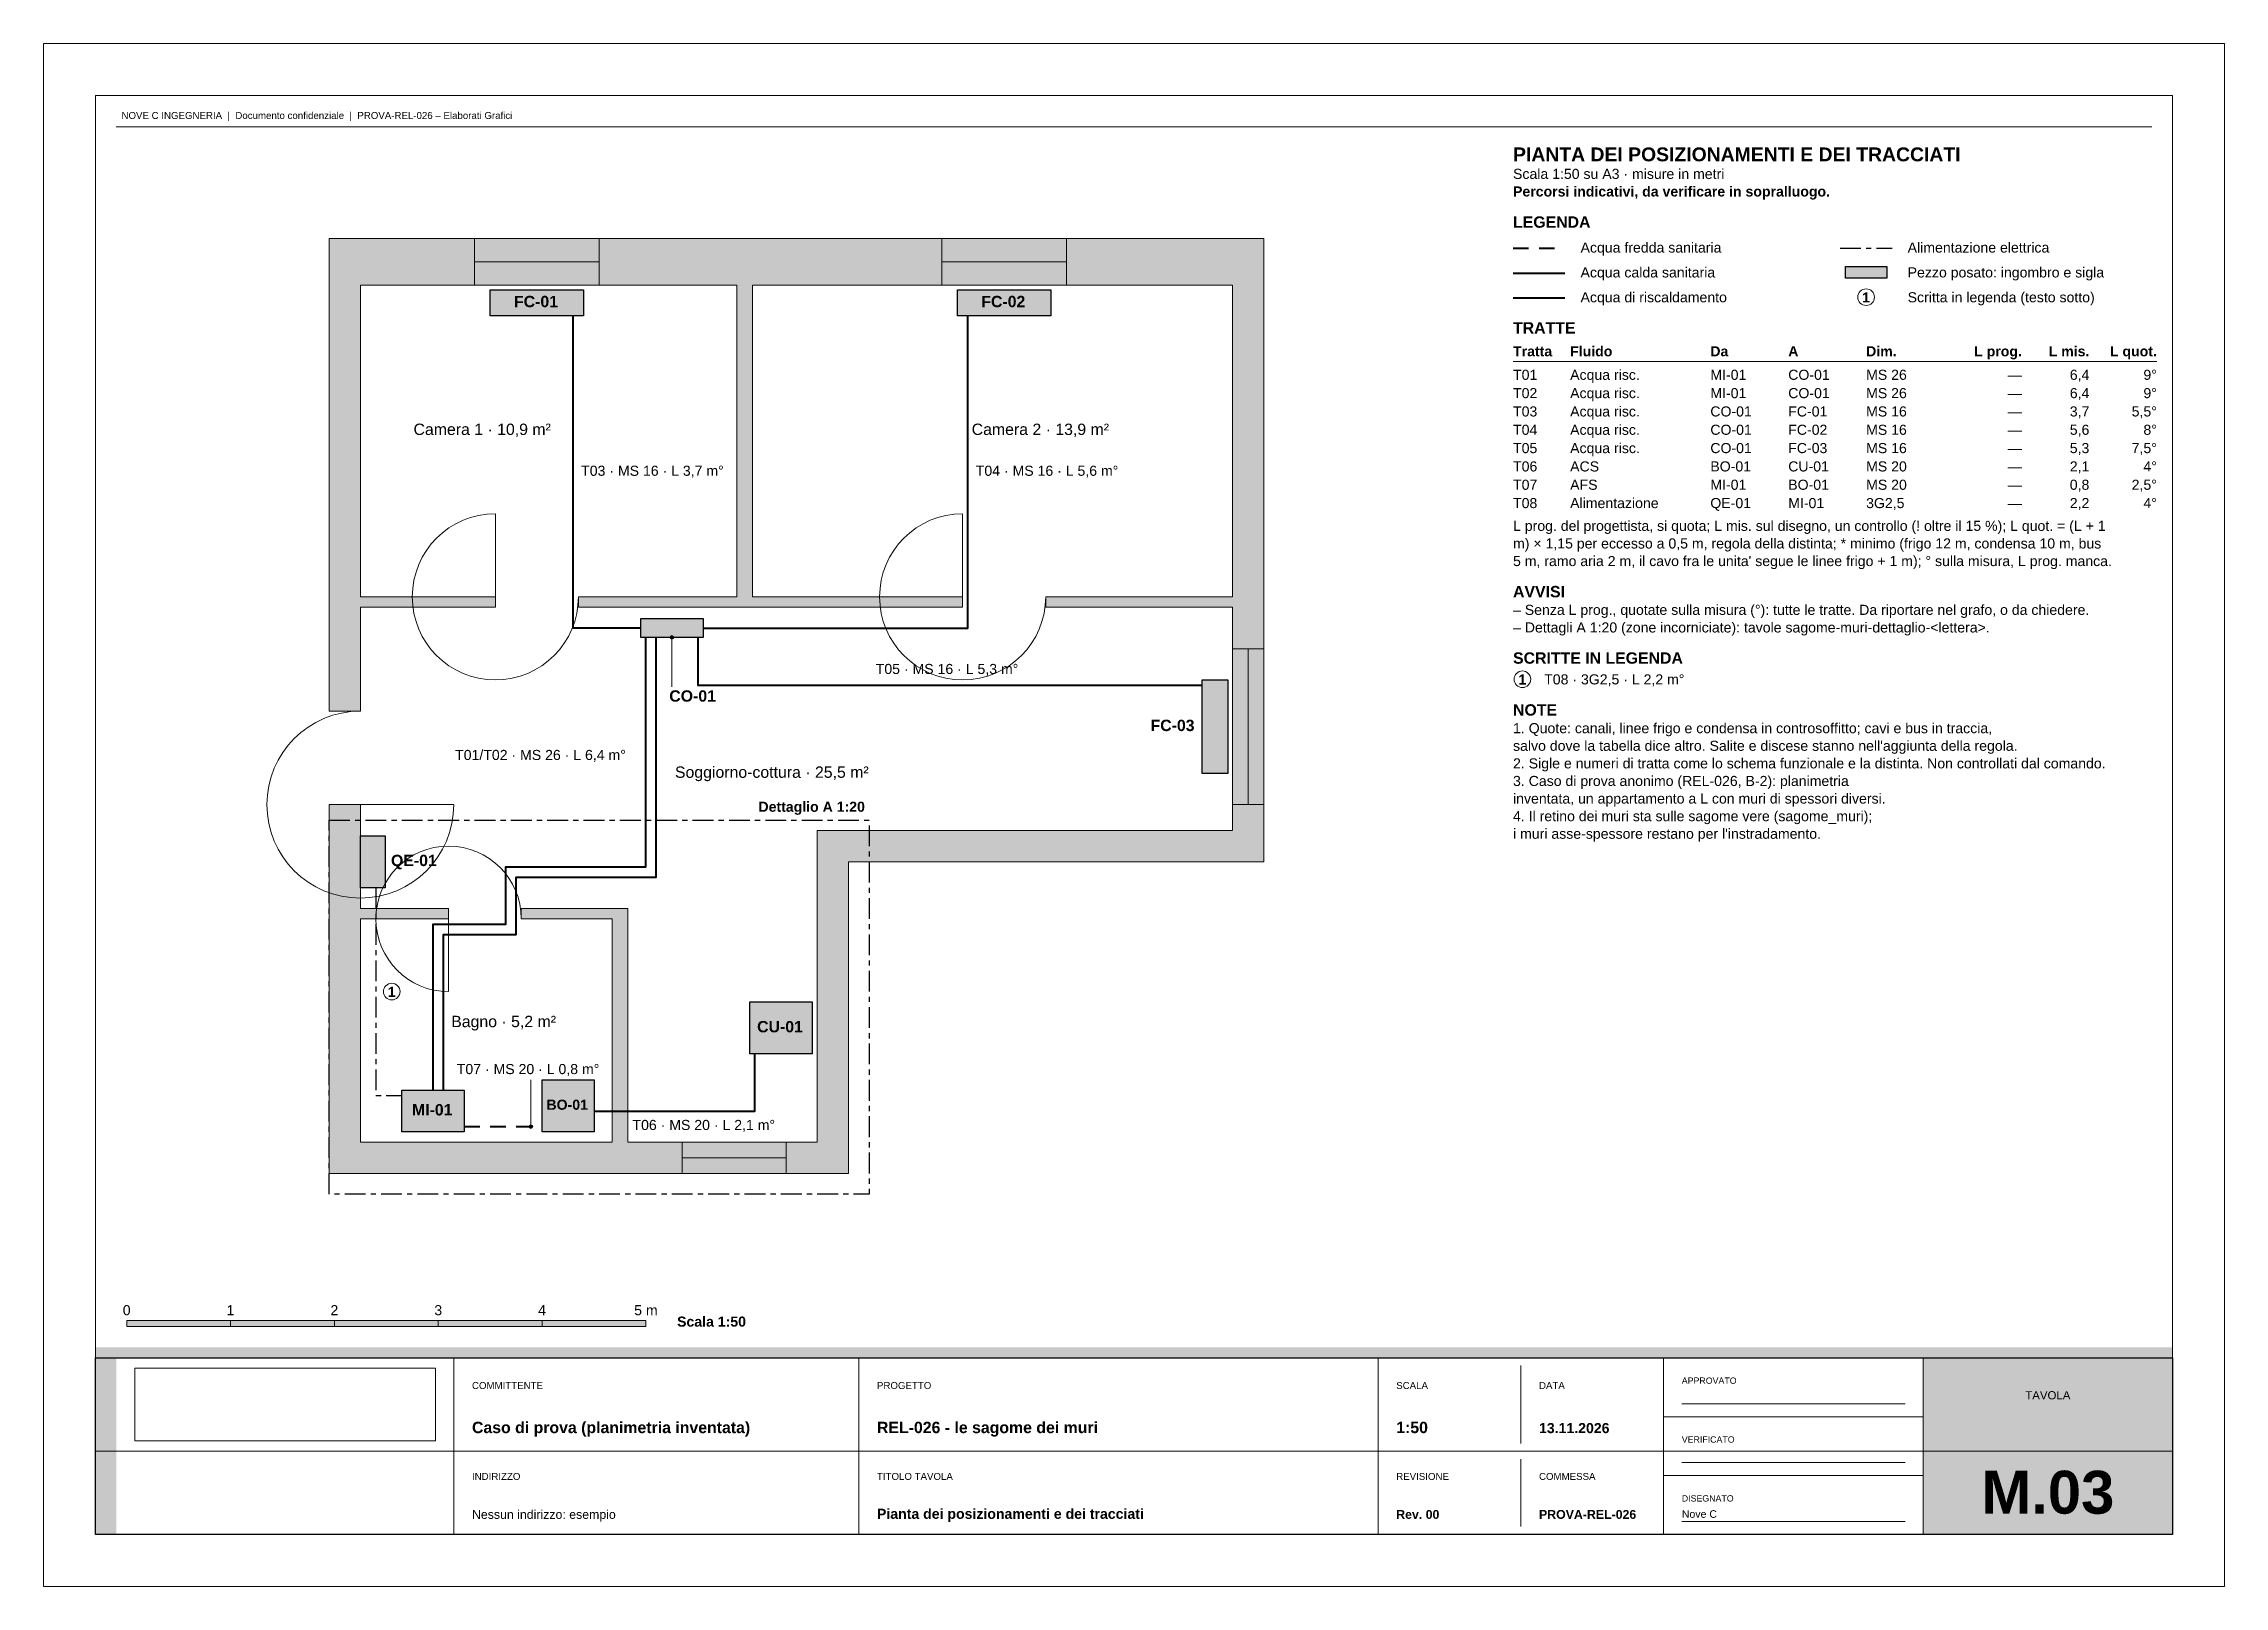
# Paper-space layout 'A3' of a CAD drawing. Header units: millimetres. Extents: x 0 to 420, y 0 to 297.
# The model-space entities are those that its viewports show. They can reach past a viewport. Long polylines and large blocks are cut down to what shows.
import ezdxf
from ezdxf.enums import TextEntityAlignment as Align

# ---------------------------------------------------------------- set-up
doc = ezdxf.new("R2010")
doc.units = ezdxf.units.MM
doc.linetypes.add('NOVEC_TRATTO_3_2', pattern=[5, 3, -2])
doc.linetypes.add('NOVEC_TRATTO_4_1_1_1', pattern=[7, 4, -1, 1, -1])
for name, color, linetype, lineweight in [('A-AREA-IDEN', 7, 'Continuous', 18), ('A-DOOR', 7, 'Continuous', 18), ('A-GLAZ', 7, 'Continuous', 18), ('A-WALL', 7, 'Continuous', 18), ('G-ANNO-SCAL', 7, 'Continuous', 18), ('G-ANNO-TTLB', 7, 'Continuous', 18), ('M-ANNO-IDEN', 7, 'Continuous', 18), ('M-ANNO-LEGN', 7, 'Continuous', 18), ('M-EQPM', 7, 'Continuous', 18)]:
    doc.layers.add(name, color=color, linetype=linetype, lineweight=lineweight)
for name, color, linetype, lineweight, true_color in [('E-POWR-CIRC', 34, 'NOVEC_TRATTO_4_1_1_1', 30, 0x784212), ('M-HWTR-SPLY', 22, 'Continuous', 40, 0xc0392b), ('P-DOMW-CPIP', 161, 'NOVEC_TRATTO_3_2', 40, 0x5dade2), ('P-DOMW-HPIP', 30, 'Continuous', 40, 0xd68910)]:
    doc.layers.add(name, color=color, linetype=linetype, lineweight=lineweight, true_color=true_color)
doc.layers.add('G-ANNO-NPLT', color=7, linetype='Continuous', lineweight=18, plot=False)
doc.styles.add('NOVEC_ARIAL', font='arial.ttf')
doc.styles.add('NOVEC_ARIAL_GRASSETTO', font='arialbd.ttf')
picture_1 = doc.add_image_def('image1.jpg', size_in_pixel=(2961, 716))

msp = doc.modelspace()

# ---------------------------------------------------------------- hatches: boundary and pattern name
at = {"layer": 'A-GLAZ', "true_color": 0xd6ecfa}
h = msp.add_hatch(color=255, dxfattribs=at)
h.dxf.hatch_style = 1
h.paths.add_polyline_path([(83, 259.5), (107, 259.5), (107, 250.5), (83, 250.5)])
h = msp.add_hatch(color=255, dxfattribs=at)
h.dxf.hatch_style = 1
h.paths.add_polyline_path([(173, 259.5), (197, 259.5), (197, 250.5), (173, 250.5)])
h = msp.add_hatch(color=255, dxfattribs=at)
h.dxf.hatch_style = 1
h.paths.add_polyline_path([(235, 180.5), (235, 150.5), (229, 150.5), (229, 180.5)])
h = msp.add_hatch(color=255, dxfattribs=at)
h.dxf.hatch_style = 1
h.paths.add_polyline_path([(143, 79.5), (123, 79.5), (123, 85.5), (143, 85.5)])
at = {"layer": 'A-WALL', "true_color": 0xdcdcdc}
h = msp.add_hatch(color=254, dxfattribs=at)
h.dxf.hatch_style = 1
h.paths.add_polyline_path([(55, 259.5), (83, 259.5), (83, 250.5), (61, 250.5), (61, 190.5), (87, 190.5), (87, 188.5), (61, 188.5), (61, 168.5), (55, 168.5)])
h = msp.add_hatch(color=254, dxfattribs=at)
h.dxf.hatch_style = 1
h.paths.add_polyline_path([(103, 190.5), (133.5, 190.5), (133.5, 250.5), (107, 250.5), (107, 259.5), (173, 259.5), (173, 250.5), (136.5, 250.5), (136.5, 190.5), (177, 190.5), (177, 188.5), (103, 188.5)])
h = msp.add_hatch(color=254, dxfattribs=at)
h.dxf.hatch_style = 1
h.paths.add_polyline_path([(193, 190.5), (229, 190.5), (229, 250.5), (197, 250.5), (197, 259.5), (235, 259.5), (235, 180.5), (229, 180.5), (229, 188.5), (193, 188.5)])
h = msp.add_hatch(color=254, dxfattribs=at)
h.dxf.hatch_style = 1
h.paths.add_polyline_path([(55, 150.5), (61, 150.5), (61, 130.5), (78, 130.5), (78, 128.5), (61, 128.5), (61, 85.5), (109.5, 85.5), (109.5, 128.5), (92, 128.5), (92, 130.5), (112.5, 130.5), (112.5, 85.5), (123, 85.5), (123, 79.5), (55, 79.5)])
h = msp.add_hatch(color=254, dxfattribs=at)
h.dxf.hatch_style = 1
h.paths.add_polyline_path([(143, 85.5), (149, 85.5), (149, 145.5), (229, 145.5), (229, 150.5), (235, 150.5), (235, 139.5), (155, 139.5), (155, 79.5), (143, 79.5)])
at = {"layer": 'G-ANNO-SCAL', "true_color": 0x000000}
h = msp.add_hatch(color=250, dxfattribs=at)
h.dxf.hatch_style = 1
h.paths.add_polyline_path([(16, 51.2), (36, 51.2), (36, 50), (16, 50)])
at = {"layer": 'G-ANNO-SCAL', "true_color": 0xffffff}
h = msp.add_hatch(color=255, dxfattribs=at)
h.dxf.hatch_style = 1
h.paths.add_polyline_path([(36, 51.2), (56, 51.2), (56, 50), (36, 50)])
at = {"layer": 'G-ANNO-SCAL', "true_color": 0x000000}
h = msp.add_hatch(color=250, dxfattribs=at)
h.dxf.hatch_style = 1
h.paths.add_polyline_path([(56, 51.2), (76, 51.2), (76, 50), (56, 50)])
at = {"layer": 'G-ANNO-SCAL', "true_color": 0xffffff}
h = msp.add_hatch(color=255, dxfattribs=at)
h.dxf.hatch_style = 1
h.paths.add_polyline_path([(76, 51.2), (96, 51.2), (96, 50), (76, 50)])
at = {"layer": 'G-ANNO-SCAL', "true_color": 0x000000}
h = msp.add_hatch(color=250, dxfattribs=at)
h.dxf.hatch_style = 1
h.paths.add_polyline_path([(96, 51.2), (116, 51.2), (116, 50), (96, 50)])
at = {"layer": 'M-ANNO-IDEN', "true_color": 0x000000}
h = msp.add_hatch(color=250, dxfattribs=at)
h.dxf.hatch_style = 1
h.paths.add_polyline_path([(120.65, 182.7, 1), (121.35, 182.7, 1)])
h = msp.add_hatch(color=250, dxfattribs=at)
h.dxf.hatch_style = 1
h.paths.add_polyline_path([(93.507, 88.5, 1), (94.207, 88.5, 1)])
at = {"layer": 'M-ANNO-LEGN', "true_color": 0xffffff}
h = msp.add_hatch(color=255, dxfattribs=at)
h.dxf.hatch_style = 1
h.paths.add_polyline_path([(347, 254.1033), (355, 254.1033), (355, 251.8456), (347, 251.8456)])
at = {"layer": 'M-EQPM', "true_color": 0xffffff}
h = msp.add_hatch(color=255, dxfattribs=at)
h.dxf.hatch_style = 1
h.paths.add_polyline_path([(86, 249.6), (104, 249.6), (104, 244.6), (86, 244.6)])
h = msp.add_hatch(color=255, dxfattribs=at)
h.dxf.hatch_style = 1
h.paths.add_polyline_path([(176, 249.6), (194, 249.6), (194, 244.6), (176, 244.6)])
h = msp.add_hatch(color=255, dxfattribs=at)
h.dxf.hatch_style = 1
h.paths.add_polyline_path([(115, 186.3), (127, 186.3), (127, 182.7), (115, 182.7)])
h = msp.add_hatch(color=255, dxfattribs=at)
h.dxf.hatch_style = 1
h.paths.add_polyline_path([(223.1, 174.5), (228.1, 174.5), (228.1, 156.5), (223.1, 156.5)])
h = msp.add_hatch(color=255, dxfattribs=at)
h.dxf.hatch_style = 1
h.paths.add_polyline_path([(61, 144.5), (65.8, 144.5), (65.8, 134.5), (61, 134.5)])
h = msp.add_hatch(color=255, dxfattribs=at)
h.dxf.hatch_style = 1
h.paths.add_polyline_path([(136, 112.5), (148, 112.5), (148, 102.5), (136, 102.5)])
h = msp.add_hatch(color=255, dxfattribs=at)
h.dxf.hatch_style = 1
h.paths.add_polyline_path([(96, 97.5), (106, 97.5), (106, 87.5), (96, 87.5)])
h = msp.add_hatch(color=255, dxfattribs=at)
h.dxf.hatch_style = 1
h.paths.add_polyline_path([(69, 95.5), (81, 95.5), (81, 87.5), (69, 87.5)])

# ---------------------------------------------------------------- linework, layer by layer
at = {"layer": 'A-DOOR', "color": 253, "linetype": 'Continuous', "lineweight": 13, "true_color": 0xa0a0a0, "flags": 128}
for points in [[(87, 190.5), (87, 206.5)], [(177, 190.5), (177, 206.5)], [(61, 150.5), (79, 150.5)], [(78, 128.5), (78, 114.5)]]:
    msp.add_lwpolyline(points, dxfattribs=at)
at = {"layer": 'A-DOOR', "color": 253, "lineweight": 13, "true_color": 0xa0a0a0}
for centre, radius, start, end in [((87, 190.5), 16, 90, 0), ((177, 190.5), 16, 90, 0), ((61, 150.5), 18, 90, 0), ((78, 128.5), 14, 0, 270)]:
    msp.add_arc(centre, radius, start, end, dxfattribs=at)
at = {"layer": 'A-GLAZ', "color": 151, "linetype": 'Continuous', "lineweight": 13, "true_color": 0x74b3e0, "flags": 128}
for points in [[(83, 259.5), (107, 259.5), (107, 250.5), (83, 250.5), (83, 259.5)], [(173, 259.5), (197, 259.5), (197, 250.5), (173, 250.5), (173, 259.5)], [(83, 255), (107, 255)], [(173, 255), (197, 255)], [(235, 180.5), (235, 150.5), (229, 150.5), (229, 180.5), (235, 180.5)], [(232, 180.5), (232, 150.5)], [(143, 79.5), (123, 79.5), (123, 85.5), (143, 85.5), (143, 79.5)], [(143, 82.5), (123, 82.5)]]:
    msp.add_lwpolyline(points, dxfattribs=at)
at = {"layer": 'A-WALL', "color": 253, "linetype": 'Continuous', "lineweight": 13, "true_color": 0xa8a8a8, "flags": 128}
for points in [[(55, 259.5), (83, 259.5), (83, 250.5), (61, 250.5), (61, 190.5), (87, 190.5), (87, 188.5), (61, 188.5), (61, 168.5), (55, 168.5), (55, 259.5)], [(103, 190.5), (133.5, 190.5), (133.5, 250.5), (107, 250.5), (107, 259.5), (173, 259.5), (173, 250.5), (136.5, 250.5), (136.5, 190.5), (177, 190.5), (177, 188.5), (103, 188.5), (103, 190.5)], [(193, 190.5), (229, 190.5), (229, 250.5), (197, 250.5), (197, 259.5), (235, 259.5), (235, 180.5), (229, 180.5), (229, 188.5), (193, 188.5), (193, 190.5)], [(55, 150.5), (61, 150.5), (61, 130.5), (78, 130.5), (78, 128.5), (61, 128.5), (61, 85.5), (109.5, 85.5), (109.5, 128.5), (92, 128.5), (92, 130.5), (112.5, 130.5), (112.5, 85.5), (123, 85.5), (123, 79.5), (55, 79.5), (55, 150.5)], [(143, 85.5), (149, 85.5), (149, 145.5), (229, 145.5), (229, 150.5), (235, 150.5), (235, 139.5), (155, 139.5), (155, 79.5), (143, 79.5), (143, 85.5)]]:
    msp.add_lwpolyline(points, dxfattribs=at)
at = {"layer": 'E-POWR-CIRC', "color": 34, "linetype": 'NOVEC_TRATTO_4_1_1_1', "lineweight": 30, "true_color": 0x784212, "flags": 128}
msp.add_lwpolyline([(64, 134.5), (64, 94.5), (69, 94.5)], dxfattribs=at)
at = {"layer": 'G-ANNO-SCAL', "color": 250, "linetype": 'Continuous', "lineweight": 18, "true_color": 0x000000, "flags": 128}
for points in [[(16, 51.2), (36, 51.2), (36, 50), (16, 50), (16, 51.2)], [(36, 51.2), (56, 51.2), (56, 50), (36, 50), (36, 51.2)], [(56, 51.2), (76, 51.2), (76, 50), (56, 50), (56, 51.2)], [(76, 51.2), (96, 51.2), (96, 50), (76, 50), (76, 51.2)], [(96, 51.2), (116, 51.2), (116, 50), (96, 50), (96, 51.2)]]:
    msp.add_lwpolyline(points, dxfattribs=at)
at = {"layer": 'M-ANNO-IDEN', "color": 250, "linetype": 'Continuous', "lineweight": 18, "true_color": 0x000000, "flags": 128}
for points in [[(121, 182.7), (121, 173.2)], [(93.857, 88.5), (93.857, 97.5)]]:
    msp.add_lwpolyline(points, dxfattribs=at)
at = {"layer": 'M-ANNO-IDEN', "color": 250, "linetype": 'NOVEC_TRATTO_4_1_1_1', "lineweight": 25, "true_color": 0x000000, "flags": 128}
msp.add_lwpolyline([(55, 147.5), (159, 147.5), (159, 75.5), (55, 75.5), (55, 147.5)], dxfattribs=at)
at = {"layer": 'M-ANNO-IDEN', "color": 250, "lineweight": 9, "true_color": 0x000000}
for centre in [(121, 182.7), (93.857, 88.5)]:
    msp.add_circle(centre, 0.35, dxfattribs=at)
at = {"layer": 'M-ANNO-IDEN', "color": 250, "lineweight": 20, "true_color": 0x000000}
msp.add_circle((67.05, 114.5), 1.6, dxfattribs=at)
at = {"layer": 'M-ANNO-LEGN', "color": 161, "linetype": 'NOVEC_TRATTO_3_2', "lineweight": 40, "true_color": 0x5dade2, "flags": 128}
msp.add_lwpolyline([(283, 257.62), (293, 257.62)], dxfattribs=at)
at = {"layer": 'M-ANNO-LEGN', "color": 34, "linetype": 'NOVEC_TRATTO_4_1_1_1', "lineweight": 30, "true_color": 0x784212, "flags": 128}
msp.add_lwpolyline([(346, 257.62), (356, 257.62)], dxfattribs=at)
at = {"layer": 'M-ANNO-LEGN', "color": 30, "linetype": 'Continuous', "lineweight": 40, "true_color": 0xd68910, "flags": 128}
msp.add_lwpolyline([(283, 252.8333), (293, 252.8333)], dxfattribs=at)
at = {"layer": 'M-ANNO-LEGN', "color": 138, "linetype": 'Continuous', "lineweight": 25, "true_color": 0x1b2631, "flags": 128}
msp.add_lwpolyline([(347, 254.1033), (355, 254.1033), (355, 251.8456), (347, 251.8456), (347, 254.1033)], dxfattribs=at)
at = {"layer": 'M-ANNO-LEGN', "color": 22, "linetype": 'Continuous', "lineweight": 40, "true_color": 0xc0392b, "flags": 128}
msp.add_lwpolyline([(283, 248.0467), (293, 248.0467)], dxfattribs=at)
at = {"layer": 'M-ANNO-LEGN', "color": 250, "linetype": 'Continuous', "lineweight": 18, "true_color": 0x000000, "flags": 128}
msp.add_lwpolyline([(283, 235.8033), (407, 235.8033)], dxfattribs=at)
at = {"layer": 'M-ANNO-LEGN', "color": 250, "lineweight": 20, "true_color": 0x000000}
for centre in [(351, 248.1878), (284.8, 174.6289)]:
    msp.add_circle(centre, 1.6, dxfattribs=at)
at = {"layer": 'M-EQPM', "color": 138, "linetype": 'Continuous', "lineweight": 25, "true_color": 0x1b2631, "flags": 128}
for points in [[(86, 249.6), (104, 249.6), (104, 244.6), (86, 244.6), (86, 249.6)], [(176, 249.6), (194, 249.6), (194, 244.6), (176, 244.6), (176, 249.6)], [(115, 186.3), (127, 186.3), (127, 182.7), (115, 182.7), (115, 186.3)], [(223.1, 174.5), (228.1, 174.5), (228.1, 156.5), (223.1, 156.5), (223.1, 174.5)], [(61, 144.5), (65.8, 144.5), (65.8, 134.5), (61, 134.5), (61, 144.5)], [(136, 112.5), (148, 112.5), (148, 102.5), (136, 102.5), (136, 112.5)], [(96, 97.5), (106, 97.5), (106, 87.5), (96, 87.5), (96, 97.5)], [(69, 95.5), (81, 95.5), (81, 87.5), (69, 87.5), (69, 95.5)]]:
    msp.add_lwpolyline(points, dxfattribs=at)
at = {"layer": 'M-HWTR-SPLY', "color": 22, "linetype": 'Continuous', "lineweight": 40, "true_color": 0xc0392b, "flags": 128}
for points in [[(115, 184.5), (102, 184.5), (102, 244.6)], [(127, 184.5), (178, 184.5), (178, 244.6)], [(75, 95.5), (75, 127.5), (89, 127.5), (89, 138.5), (116, 138.5), (116, 182.7)], [(77, 95.5), (77, 125.5), (91, 125.5), (91, 136.5), (118, 136.5), (118, 182.7)], [(126, 182.7), (126, 173.5), (223.1, 173.5)]]:
    msp.add_lwpolyline(points, dxfattribs=at)
at = {"layer": 'P-DOMW-CPIP', "color": 161, "linetype": 'NOVEC_TRATTO_3_2', "lineweight": 40, "true_color": 0x5dade2, "flags": 128}
msp.add_lwpolyline([(81, 88.5), (96, 88.5)], dxfattribs=at)
at = {"layer": 'P-DOMW-HPIP', "color": 30, "linetype": 'Continuous', "lineweight": 40, "true_color": 0xd68910, "flags": 128}
msp.add_lwpolyline([(106, 91.5), (137, 91.5), (137, 102.5)], dxfattribs=at)

# ---------------------------------------------------------------- texts
at = {"layer": 'A-AREA-IDEN', "color": 8, "true_color": 0x8a8a8a, "style": 'NOVEC_ARIAL'}
for s, p in [('Camera 1 · 10,9 m²', (71.238, 221.659)), ('Camera 2 · 13,9 m²', (178.738, 221.659)), ('Soggiorno-cottura · 25,5 m²', (121.59, 155.659)), ('Bagno · 5,2 m²', (78.5, 107.659))]:
    msp.add_text(s, height=2.1844, dxfattribs=at).set_placement(p)
at = {"layer": 'G-ANNO-SCAL', "color": 250, "true_color": 0x000000, "style": 'NOVEC_ARIAL'}
for s, p in [('0', (16, 52.2)), ('1', (36, 52.2)), ('2', (56, 52.2)), ('3', (76, 52.2)), ('4', (96, 52.2)), ('5 m', (116, 52.2))]:
    msp.add_text(s, height=1.9417, dxfattribs=at).set_placement(p, align=Align.CENTER)
at = {"layer": 'G-ANNO-SCAL', "color": 250, "true_color": 0x000000, "style": 'NOVEC_ARIAL_GRASSETTO'}
msp.add_text('Scala 1:50', height=1.9417, dxfattribs=at).set_placement((122, 50))
at = {"layer": 'M-ANNO-IDEN', "color": 250, "true_color": 0x000000, "style": 'NOVEC_ARIAL_GRASSETTO'}
for s, height, p in [('FC-01', 2.1844, (90.59, 246.259)), ('FC-02', 2.1844, (180.59, 246.259)), ('CO-01', 2.1844, (120.5, 170.319)), ('FC-03', 2.1844, (213.18, 164.659)), ('Dettaglio A 1:20', 1.9417, (137.6725, 149.1209)), ('QE-01', 2.1844, (66.9, 138.659)), ('CU-01', 2.1844, (137.414, 106.659)), ('MI-01', 2.1844, (70.942, 90.659)), ('BO-01', 1.9417, (96.844, 91.752))]:
    msp.add_text(s, height=height, dxfattribs=at).set_placement(p)
at = {"layer": 'M-ANNO-IDEN', "color": 22, "true_color": 0xc0392b, "style": 'NOVEC_ARIAL'}
for s, p in [('T03 · MS 16 · L 3,7 m°', (103.525, 213.802)), ('T04 · MS 16 · L 5,6 m°', (179.525, 213.802)), ('T05 · MS 16 · L 5,3 m°', (160.261, 175.646)), ('T01/T02 · MS 26 · L 6,4 m°', (79.25, 159.09))]:
    msp.add_text(s, height=1.9417, dxfattribs=at).set_placement(p)
at = {"layer": 'M-ANNO-IDEN', "color": 250, "true_color": 0x000000, "style": 'NOVEC_ARIAL_GRASSETTO'}
msp.add_text('1', height=1.9417, dxfattribs=at).set_placement((67.05, 113.484), align=Align.CENTER)
at = {"layer": 'M-ANNO-IDEN', "color": 161, "true_color": 0x5dade2, "style": 'NOVEC_ARIAL'}
msp.add_text('T07 · MS 20 · L 0,8 m°', height=1.9417, dxfattribs=at).set_placement((79.568, 98.621))
at = {"layer": 'M-ANNO-IDEN', "color": 30, "true_color": 0xd68910, "style": 'NOVEC_ARIAL'}
msp.add_text('T06 · MS 20 · L 2,1 m°', height=1.9417, dxfattribs=at).set_placement((113.411, 87.858))
at = {"layer": 'M-ANNO-LEGN', "color": 250, "true_color": 0x000000}
for s, height, style, p in [('Scala 1:50 su A3 · misure in metri', 1.9417, 'NOVEC_ARIAL', (283, 270.9567)), ('PIANTA DEI POSIZIONAMENTI E DEI TRACCIATI', 2.6698, 'NOVEC_ARIAL_GRASSETTO', (283, 274.3433)), ('Percorsi indicativi, da verificare in sopralluogo.', 1.9417, 'NOVEC_ARIAL_GRASSETTO', (283, 267.57)), ('LEGENDA', 2.1844, 'NOVEC_ARIAL_GRASSETTO', (283, 261.56)), ('Acqua fredda sanitaria', 1.9417, 'NOVEC_ARIAL', (296, 256.7733)), ('Alimentazione elettrica', 1.9417, 'NOVEC_ARIAL', (359, 256.7733)), ('Acqua calda sanitaria', 1.9417, 'NOVEC_ARIAL', (296, 251.9867)), ('Pezzo posato: ingombro e sigla', 1.9417, 'NOVEC_ARIAL', (359, 251.9867)), ('Acqua di riscaldamento', 1.9417, 'NOVEC_ARIAL', (296, 247.2)), ('Scritta in legenda (testo sotto)', 1.9417, 'NOVEC_ARIAL', (359, 247.2)), ('TRATTE', 2.1844, 'NOVEC_ARIAL_GRASSETTO', (283, 241.19)), ('Tratta', 1.9417, 'NOVEC_ARIAL_GRASSETTO', (283, 236.8033)), ('Fluido', 1.9417, 'NOVEC_ARIAL_GRASSETTO', (294, 236.8033)), ('Da', 1.9417, 'NOVEC_ARIAL_GRASSETTO', (321, 236.8033)), ('A', 1.9417, 'NOVEC_ARIAL_GRASSETTO', (336, 236.8033)), ('Dim.', 1.9417, 'NOVEC_ARIAL_GRASSETTO', (351, 236.8033)), ('T01', 1.9417, 'NOVEC_ARIAL', (283, 232.2756)), ('Acqua risc.', 1.9417, 'NOVEC_ARIAL', (294, 232.2756)), ('MI-01', 1.9417, 'NOVEC_ARIAL', (321, 232.2756)), ('CO-01', 1.9417, 'NOVEC_ARIAL', (336, 232.2756)), ('MS 26', 1.9417, 'NOVEC_ARIAL', (351, 232.2756)), ('T02', 1.9417, 'NOVEC_ARIAL', (283, 228.7478)), ('T03', 1.9417, 'NOVEC_ARIAL', (283, 225.22)), ('Acqua risc.', 1.9417, 'NOVEC_ARIAL', (294, 228.7478)), ('Acqua risc.', 1.9417, 'NOVEC_ARIAL', (294, 225.22)), ('CO-01', 1.9417, 'NOVEC_ARIAL', (321, 225.22)), ('MI-01', 1.9417, 'NOVEC_ARIAL', (321, 228.7478)), ('CO-01', 1.9417, 'NOVEC_ARIAL', (336, 228.7478)), ('FC-01', 1.9417, 'NOVEC_ARIAL', (336, 225.22)), ('MS 26', 1.9417, 'NOVEC_ARIAL', (351, 228.7478)), ('MS 16', 1.9417, 'NOVEC_ARIAL', (351, 225.22)), ('T04', 1.9417, 'NOVEC_ARIAL', (283, 221.6922)), ('Acqua risc.', 1.9417, 'NOVEC_ARIAL', (294, 221.6922)), ('CO-01', 1.9417, 'NOVEC_ARIAL', (321, 221.6922)), ('FC-02', 1.9417, 'NOVEC_ARIAL', (336, 221.6922)), ('MS 16', 1.9417, 'NOVEC_ARIAL', (351, 221.6922)), ('T05', 1.9417, 'NOVEC_ARIAL', (283, 218.1644)), ('Acqua risc.', 1.9417, 'NOVEC_ARIAL', (294, 218.1644)), ('CO-01', 1.9417, 'NOVEC_ARIAL', (321, 218.1644)), ('FC-03', 1.9417, 'NOVEC_ARIAL', (336, 218.1644)), ('MS 16', 1.9417, 'NOVEC_ARIAL', (351, 218.1644)), ('T06', 1.9417, 'NOVEC_ARIAL', (283, 214.6367)), ('ACS', 1.9417, 'NOVEC_ARIAL', (294, 214.6367)), ('BO-01', 1.9417, 'NOVEC_ARIAL', (321, 214.6367)), ('CU-01', 1.9417, 'NOVEC_ARIAL', (336, 214.6367)), ('MS 20', 1.9417, 'NOVEC_ARIAL', (351, 214.6367)), ('T07', 1.9417, 'NOVEC_ARIAL', (283, 211.1089)), ('AFS', 1.9417, 'NOVEC_ARIAL', (294, 211.1089)), ('MI-01', 1.9417, 'NOVEC_ARIAL', (321, 211.1089)), ('BO-01', 1.9417, 'NOVEC_ARIAL', (336, 211.1089)), ('MS 20', 1.9417, 'NOVEC_ARIAL', (351, 211.1089)), ('T08', 1.9417, 'NOVEC_ARIAL', (283, 207.5811)), ('Alimentazione', 1.9417, 'NOVEC_ARIAL', (294, 207.5811)), ('QE-01', 1.9417, 'NOVEC_ARIAL', (321, 207.5811)), ('MI-01', 1.9417, 'NOVEC_ARIAL', (336, 207.5811)), ('3G2,5', 1.9417, 'NOVEC_ARIAL', (351, 207.5811)), ('m) × 1,15 per eccesso a 0,5 m, regola della distinta; * minimo (frigo 12 m, condensa 10 m, bus', 1.9417, 'NOVEC_ARIAL', (283, 199.8078)), ('L prog. del progettista, si quota; L mis. sul disegno, un controllo (! oltre il 15 %%%); L quot. = (L + 1', 1.9417, 'NOVEC_ARIAL', (283, 203.1944)), ("5 m, ramo aria 2 m, il cavo fra le unita' segue le linee frigo + 1 m); ° sulla misura, L prog. manca.", 1.9417, 'NOVEC_ARIAL', (283, 196.4211)), ('– Senza L prog., quotate sulla misura (°): tutte le tratte. Da riportare nel grafo, o da chiedere.', 1.9417, 'NOVEC_ARIAL', (283, 187.0244)), ('AVVISI', 2.1844, 'NOVEC_ARIAL_GRASSETTO', (283, 190.4111)), ('– Dettagli A 1:20 (zone incorniciate): tavole sagome-muri-dettaglio-<lettera>.', 1.9417, 'NOVEC_ARIAL', (283, 183.6378)), ('SCRITTE IN LEGENDA', 2.1844, 'NOVEC_ARIAL_GRASSETTO', (283, 177.6278)), ('T08 · 3G2,5 · L 2,2 m°', 1.9417, 'NOVEC_ARIAL', (289, 173.6411)), ('NOTE', 2.1844, 'NOVEC_ARIAL_GRASSETTO', (283, 167.6311)), ('1. Quote: canali, linee frigo e condensa in controsoffitto; cavi e bus in traccia,', 1.9417, 'NOVEC_ARIAL', (283, 164.2444)), ("salvo dove la tabella dice altro. Salite e discese stanno nell'aggiunta della regola.", 1.9417, 'NOVEC_ARIAL', (283, 160.8578)), ('3. Caso di prova anonimo (REL-026, B-2): planimetria', 1.9417, 'NOVEC_ARIAL', (283, 154.0844)), ('2. Sigle e numeri di tratta come lo schema funzionale e la distinta. Non controllati dal comando.', 1.9417, 'NOVEC_ARIAL', (283, 157.4711)), ('inventata, un appartamento a L con muri di spessori diversi.', 1.9417, 'NOVEC_ARIAL', (283, 150.6978)), ('4. Il retino dei muri sta sulle sagome vere (sagome_muri);', 1.9417, 'NOVEC_ARIAL', (283, 147.3111)), ("i muri asse-spessore restano per l'instradamento.", 1.9417, 'NOVEC_ARIAL', (283, 143.9244))]:
    msp.add_text(s, height=height, dxfattribs=dict(at, style=style)).set_placement(p)
at = {"layer": 'M-ANNO-LEGN', "color": 250, "true_color": 0x000000, "style": 'NOVEC_ARIAL_GRASSETTO'}
for p in [(351, 247.1718), (284.8, 173.6129)]:
    msp.add_text('1', height=1.9417, dxfattribs=at).set_placement(p, align=Align.CENTER)
at = {"layer": 'M-ANNO-LEGN', "color": 250, "true_color": 0x000000}
for s, style, p in [('L prog.', 'NOVEC_ARIAL_GRASSETTO', (381, 236.8033)), ('L mis.', 'NOVEC_ARIAL_GRASSETTO', (394, 236.8033)), ('L quot.', 'NOVEC_ARIAL_GRASSETTO', (407, 236.8033)), ('—', 'NOVEC_ARIAL', (381, 232.2756)), ('6,4', 'NOVEC_ARIAL', (394, 232.2756)), ('9°', 'NOVEC_ARIAL', (407, 232.2756)), ('—', 'NOVEC_ARIAL', (381, 228.7478)), ('3,7', 'NOVEC_ARIAL', (394, 225.22)), ('6,4', 'NOVEC_ARIAL', (394, 228.7478)), ('5,5°', 'NOVEC_ARIAL', (407, 225.22)), ('9°', 'NOVEC_ARIAL', (407, 228.7478)), ('—', 'NOVEC_ARIAL', (381, 225.22)), ('5,6', 'NOVEC_ARIAL', (394, 221.6922)), ('8°', 'NOVEC_ARIAL', (407, 221.6922)), ('—', 'NOVEC_ARIAL', (381, 221.6922)), ('—', 'NOVEC_ARIAL', (381, 218.1644)), ('5,3', 'NOVEC_ARIAL', (394, 218.1644)), ('7,5°', 'NOVEC_ARIAL', (407, 218.1644)), ('—', 'NOVEC_ARIAL', (381, 214.6367)), ('2,1', 'NOVEC_ARIAL', (394, 214.6367)), ('4°', 'NOVEC_ARIAL', (407, 214.6367)), ('—', 'NOVEC_ARIAL', (381, 211.1089)), ('0,8', 'NOVEC_ARIAL', (394, 211.1089)), ('2,5°', 'NOVEC_ARIAL', (407, 211.1089)), ('—', 'NOVEC_ARIAL', (381, 207.5811)), ('2,2', 'NOVEC_ARIAL', (394, 207.5811)), ('4°', 'NOVEC_ARIAL', (407, 207.5811))]:
    msp.add_text(s, height=1.9417, dxfattribs=dict(at, style=style)).set_placement(p, align=Align.RIGHT)

psp = doc.layouts.new('A3')

# ---------------------------------------------------------------- hatches: boundary and pattern name
at = {"layer": 'G-ANNO-TTLB', "true_color": 0x2abfbf}
h = psp.add_hatch(color=133, dxfattribs=at)
h.dxf.hatch_style = 1
h.paths.add_polyline_path([(10, 46), (410, 46), (410, 44), (10, 44)])
at = {"layer": 'G-ANNO-TTLB', "true_color": 0x1c2e4a}
h = psp.add_hatch(color=159, dxfattribs=at)
h.dxf.hatch_style = 1
h.paths.add_polyline_path([(10, 44), (14, 44), (14, 10), (10, 10)])
at = {"layer": 'G-ANNO-TTLB', "true_color": 0x2abfbf}
h = psp.add_hatch(color=133, dxfattribs=at)
h.dxf.hatch_style = 1
h.paths.add_polyline_path([(362, 46), (410, 46), (410, 44), (362, 44)])
at = {"layer": 'G-ANNO-TTLB', "true_color": 0x1c2e4a}
h = psp.add_hatch(color=159, dxfattribs=at)
h.dxf.hatch_style = 1
h.paths.add_polyline_path([(362, 44), (410, 44), (410, 10), (362, 10)])

# ---------------------------------------------------------------- linework, layer by layer
at = {"layer": 'G-ANNO-TTLB', "color": 254, "lineweight": 9, "true_color": 0xe0e0e0}
for p, q in [((14, 281), (406, 281)), ((79, 10), (79, 44)), ((284.5, 27.5), (284.5, 42.5)), ((315.5, 35.167), (358.5, 35.167)), ((312, 32.667), (362, 32.667)), ((284.5, 11.5), (284.5, 24.5)), ((312, 21.333), (362, 21.333)), ((315.5, 23.833), (358.5, 23.833)), ((315.5, 12.5), (358.5, 12.5))]:
    psp.add_line(p, q, dxfattribs=at)
at = {"layer": 'G-ANNO-TTLB', "color": 159, "lineweight": 15, "true_color": 0x1c2e4a}
for p, q in [((79, 10), (79, 44)), ((157, 10), (157, 44)), ((257, 10), (257, 44)), ((312, 10), (312, 44)), ((362, 10), (362, 44))]:
    psp.add_line(p, q, dxfattribs=at)
at = {"layer": 'G-ANNO-TTLB', "color": 254, "lineweight": 15, "true_color": 0xe0e0e0}
psp.add_line((10, 26), (410, 26), dxfattribs=at)
at = {"layer": 'G-ANNO-TTLB', "color": 159, "lineweight": 18, "true_color": 0x1c2e4a}
psp.add_lwpolyline([(10, 287), (410, 287), (410, 10), (10, 10)], close=True, dxfattribs=at)
at = {"layer": 'G-ANNO-TTLB', "color": 159, "lineweight": 30, "true_color": 0x1c2e4a}
psp.add_lwpolyline([(10, 44), (410, 44), (410, 10), (10, 10)], close=True, dxfattribs=at)

# ---------------------------------------------------------------- texts
at = {"layer": 'G-ANNO-TTLB', "color": 253, "true_color": 0x999999, "style": 'NOVEC_ARIAL'}
for s, height, p in [('NOVE C INGEGNERIA  |  Documento confidenziale  |  PROVA-REL-026 – Elaborati Grafici', 1.3349, (15, 282.5)), ('COMMITTENTE', 1.3349, (82.5, 38)), ('PROGETTO', 1.3349, (160.5, 38)), ('SCALA', 1.3349, (260.5, 38)), ('DATA', 1.3349, (288, 38)), ('APPROVATO', 1.2136, (315.5, 39)), ('VERIFICATO', 1.2136, (315.5, 27.667)), ('INDIRIZZO', 1.3349, (82.5, 20.5)), ('TITOLO TAVOLA', 1.3349, (160.5, 20.5)), ('REVISIONE', 1.3349, (260.5, 20.5)), ('COMMESSA', 1.3349, (288, 20.5)), ('DISEGNATO', 1.2136, (315.5, 16.333))]:
    psp.add_text(s, height=height, dxfattribs=at).set_placement(p)
at = {"layer": 'G-ANNO-TTLB', "color": 255, "true_color": 0xffffff, "transparency": 33554559, "style": 'NOVEC_ARIAL'}
psp.add_text('TAVOLA', height=1.5777, dxfattribs=at).set_placement((386, 36), align=Align.CENTER)
at = {"layer": 'G-ANNO-TTLB', "color": 59, "true_color": 0x2d2d2d}
for s, height, style, p in [('Caso di prova (planimetria inventata)', 2.1844, 'NOVEC_ARIAL_GRASSETTO', (82.5, 29.5)), ('REL-026 - le sagome dei muri', 2.1844, 'NOVEC_ARIAL_GRASSETTO', (160.5, 29.5)), ('1:50', 2.1844, 'NOVEC_ARIAL_GRASSETTO', (260.5, 29.5)), ('13.11.2026', 1.9417, 'NOVEC_ARIAL_GRASSETTO', (288, 29.5)), ('Nessun indirizzo: esempio', 1.6989, 'NOVEC_ARIAL', (82.5, 13)), ('Pianta dei posizionamenti e dei tracciati', 1.9417, 'NOVEC_ARIAL_GRASSETTO', (160.5, 13)), ('Rev. 00', 1.6989, 'NOVEC_ARIAL_GRASSETTO', (260.5, 13)), ('PROVA-REL-026', 1.6989, 'NOVEC_ARIAL_GRASSETTO', (288, 13)), ('Nove C', 1.4563, 'NOVEC_ARIAL', (315.5, 13.2))]:
    psp.add_text(s, height=height, dxfattribs=dict(at, style=style)).set_placement(p)
at = {"layer": 'G-ANNO-TTLB', "color": 255, "true_color": 0xffffff, "style": 'NOVEC_ARIAL_GRASSETTO'}
psp.add_text('M.03', height=8.2521, dxfattribs=at).set_placement((386, 14), align=Align.CENTER)

# ---------------------------------------------------------------- pictures from other files: only their frames are drawn
at = {"layer": 'G-ANNO-TTLB'}
image = psp.add_image(picture_1, insert=(17.552, 28), size_in_units=(57.896, 14), dxfattribs=at)

# ---------------------------------------------------------------- viewports
at = {"layer": 'G-ANNO-NPLT'}
psp.add_viewport(center=(210, 148.5), size=(420, 297), view_center_point=(210, 148.5), view_height=297, dxfattribs=at)

doc.saveas('drawing.dxf')
